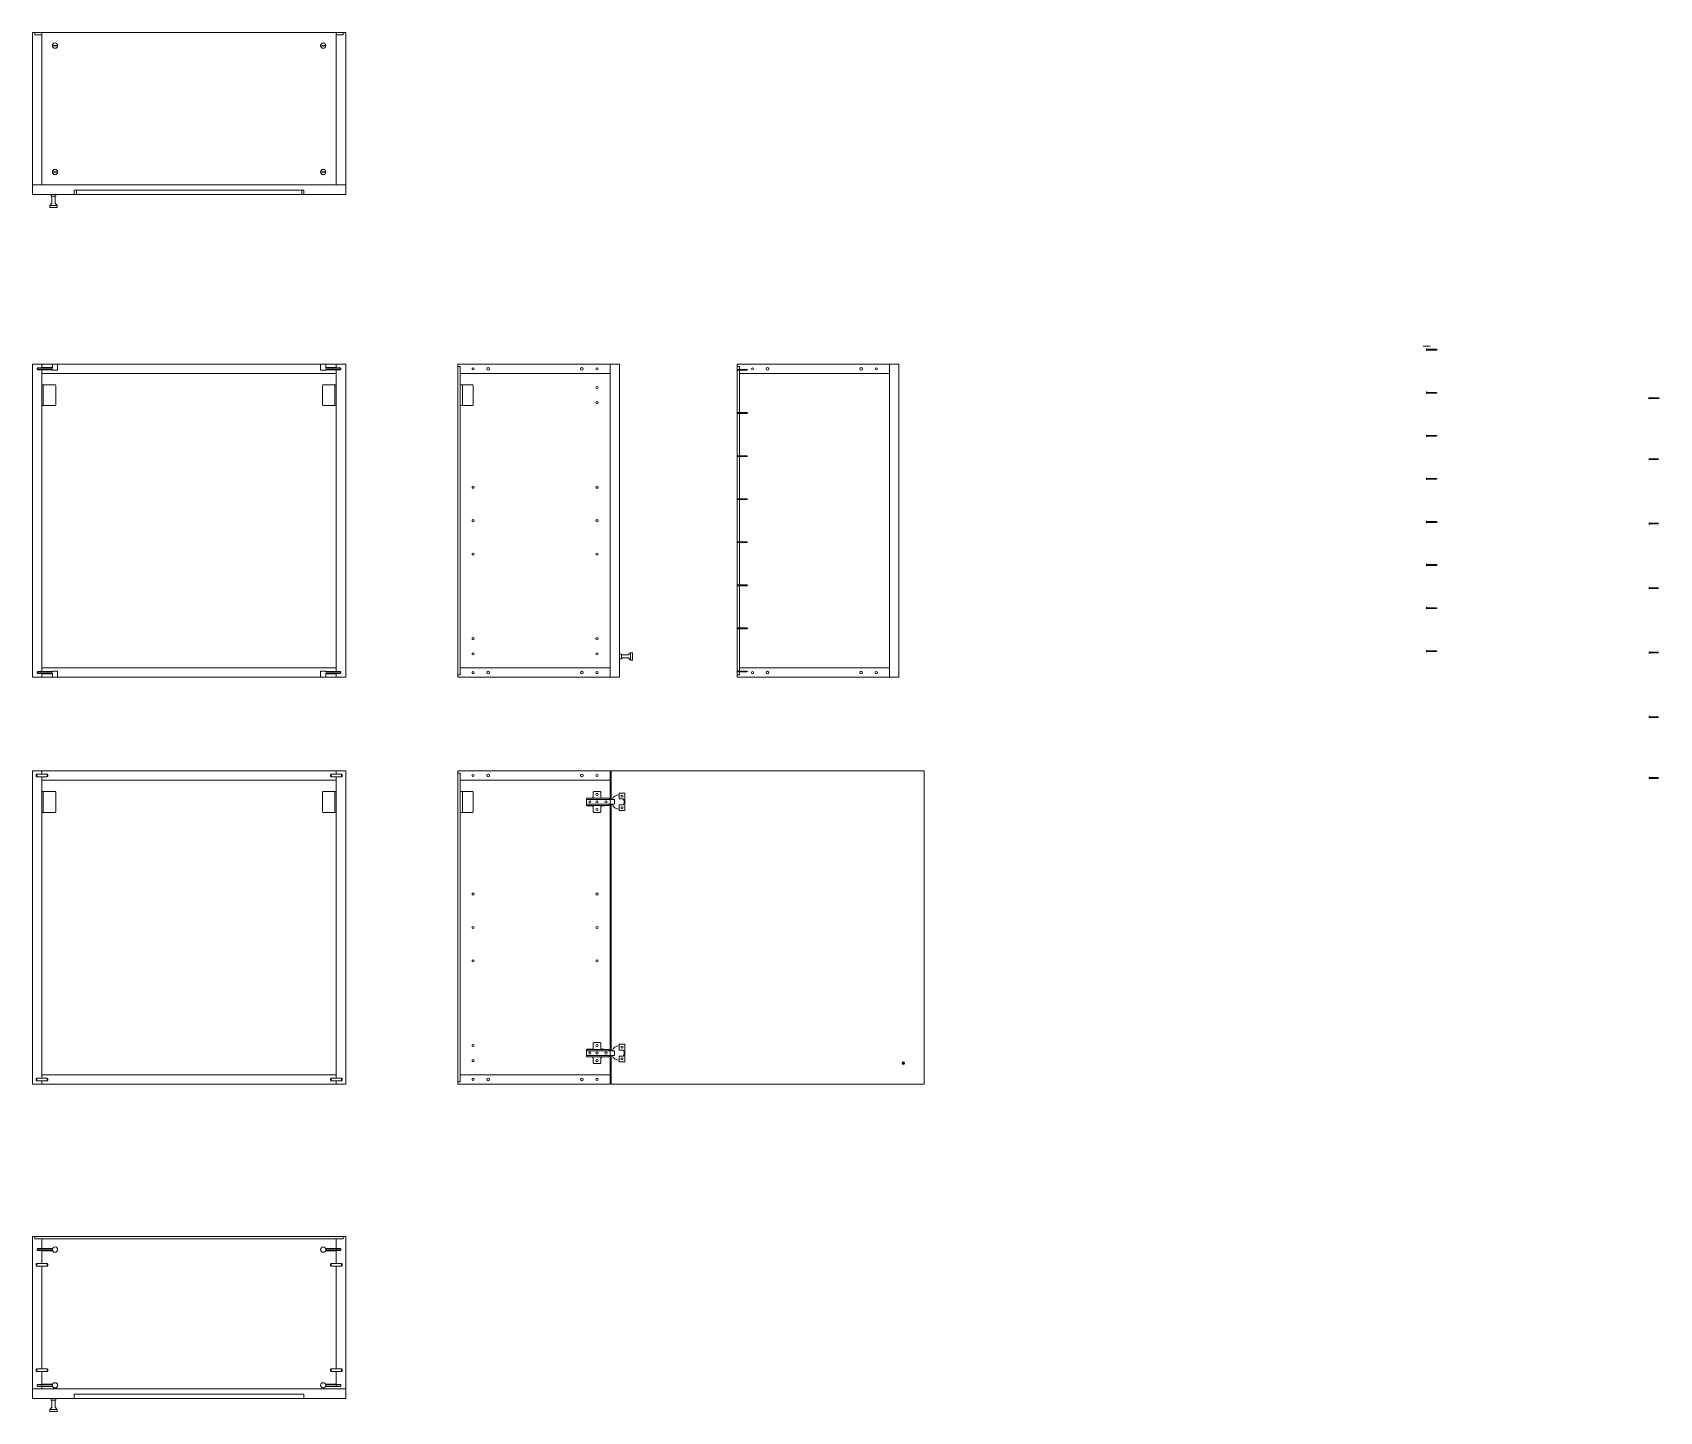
# Model space of a CAD drawing. Header units: centimetres. Extents: x -1165 to 380, y -206 to 683.
# Drawn here: x -2.3 to 309.5, y -206.4 to 57.7 of the extents above; entities that cross this region are included whole.
import ezdxf

# ---------------------------------------------------------------- set-up
doc = ezdxf.new("R2010")
doc.units = ezdxf.units.CM
doc.header["$MEASUREMENT"] = 0
for name, color, linetype, lineweight in [('0_Num_Penna__6', 6, 'Continuous', 18), ('A-FURN_Num_Penna__252_Num_Penna__252_Num_Penna__3_Num_Penna__252_Num_Penna__252_Num_Penna__252_Num_Penna__252_Num_Penna__252_Num_Penna__252_Num_Penna__252_Num_Penna__252_Num_Penna__252_Num_Penna__252_Num_Penna__252_Num_Penna__5', 5, 'Continuous', 18), ('A-FURN_Num_Penna__252_Num_Penna__252_Num_Penna__3_Num_Penna__252_Num_Penna__252_Num_Penna__252_Num_Penna__252_Num_Penna__252_Num_Penna__252_Num_Penna__252_Num_Penna__252_Num_Penna__252_Num_Penna__252_Num_Penna__252_Num_Penna__6', 6, 'Continuous', 18), ('A-SECT-PATT_Num_Penna__6_Num_Penna__6_Num_Penna__6_Num_Penna__6_Num_Penna__6_Num_Penna__6_Num_Penna__6_Num_Penna__6_Num_Penna__6_Num_Penna__6_Num_Penna__6_Num_Penna__6_Num_Penna__6_Num_Penna__2', 2, 'Continuous', 18), ('A-SECT-PATT_Num_Penna__6_Num_Penna__6_Num_Penna__6_Num_Penna__6_Num_Penna__6_Num_Penna__6_Num_Penna__6_Num_Penna__6_Num_Penna__6_Num_Penna__6_Num_Penna__6_Num_Penna__6_Num_Penna__6_Num_Penna__6', 6, 'Continuous', 18), ('INFO_Num_Penna__2_Num_Penna__2_Num_Penna__2_Num_Penna__2_Num_Penna__5', 5, 'Continuous', 18), ('PDF _Geometria_Num_Penna__5', 5, 'Continuous', 18), ('PDF10_Geometry_Num_Penna__7_Num_Penna__7_Num_Penna__7_Num_Penna__7_Num_Penna__7_Num_Penna__7_Num_Penna__7_Num_Penna__6', 6, 'Continuous', 18), ('PDF10_Solid Fills_Num_Penna__5_Num_Penna__5_Num_Penna__5_Num_Penna__5_Num_Penna__5_Num_Penna__5_Num_Penna__5_Num_Penna__5', 5, 'Continuous', 18), ('PDF10_Solid Fills_Num_Penna__82_Num_Penna__82_Num_Penna__82_Num_Penna__82_Num_Penna__82_Num_Penna__82_Num_Penna__82_Num_Penna__82', 82, 'Continuous', 18), ('PDF16_Geometry_Num_Penna__5_Num_Penna__5_Num_Penna__5_Num_Penna__5_Num_Penna__5_Num_Penna__5_Num_Penna__5_Num_Penna__5_Num_Penna__5_Num_Penna__5_Num_Penna__5_Num_Penna__5_Num_Penna__5_Num_Penna__5', 5, 'Continuous', 18), ('PDF16_Geometry_Num_Penna__6_Num_Penna__6_Num_Penna__3_Num_Penna__3_Num_Penna__3_Num_Penna__3_Num_Penna__3_Num_Penna__3_Num_Penna__3_Num_Penna__3_Num_Penna__3_Num_Penna__3_Num_Penna__3_Num_Penna__3', 3, 'Continuous', 18), ('PDF16_Geometry_Num_Penna__6_Num_Penna__6_Num_Penna__6_Num_Penna__6_Num_Penna__6_Num_Penna__6_Num_Penna__6_Num_Penna__6_Num_Penna__6_Num_Penna__6_Num_Penna__6_Num_Penna__6_Num_Penna__6_Num_Penna__2', 2, 'Continuous', 18), ('PDF16_Geometry_Num_Penna__6_Num_Penna__6_Num_Penna__6_Num_Penna__6_Num_Penna__6_Num_Penna__6_Num_Penna__6_Num_Penna__6_Num_Penna__6_Num_Penna__6_Num_Penna__6_Num_Penna__6_Num_Penna__6_Num_Penna__5', 5, 'Continuous', 18), ('PDF16_Geometry_Num_Penna__6_Num_Penna__6_Num_Penna__6_Num_Penna__6_Num_Penna__6_Num_Penna__6_Num_Penna__6_Num_Penna__6_Num_Penna__6_Num_Penna__6_Num_Penna__6_Num_Penna__6_Num_Penna__6_Num_Penna__6', 6, 'Continuous', 18), ('PDF22_Geometry_Num_Penna__1_Num_Penna__255_Num_Penna__255_Num_Penna__255_Num_Penna__255_Num_Penna__5', 5, 'Continuous', 18), ('PDF22_Geometry_Num_Penna__1_Num_Penna__255_Num_Penna__255_Num_Penna__255_Num_Penna__255_Num_Penna__6', 6, 'Continuous', 18), ('PDF22_Geometry_Num_Penna__1_Num_Penna__255_Num_Penna__5_Num_Penna__5_Num_Penna__5', 5, 'Continuous', 18), ('PDF22_Solid Fills_Num_Penna__7_Num_Penna__7_Num_Penna__254_Num_Penna__254_Num_Penna__254_Num_Penna__254', 254, 'Continuous', 18), ('PDF2_Geometry_Num_Penna__7_Num_Penna__7_Num_Penna__7_Num_Penna__7_Num_Penna__7_Num_Penna__7_Num_Penna__7_Num_Penna__5', 5, 'Continuous', 18), ('PDF2_Geometry_Num_Penna__7_Num_Penna__7_Num_Penna__7_Num_Penna__7_Num_Penna__7_Num_Penna__7_Num_Penna__7_Num_Penna__6', 6, 'Continuous', 18), ('VITE_Num_Penna__5', 5, 'Continuous', 18), ('VITE_Num_Penna__6', 6, 'Continuous', 18)]:
    doc.layers.add(name, color=color, linetype=linetype, lineweight=lineweight)

msp = doc.modelspace()

# ---------------------------------------------------------------- linework, layer by layer
at = {"layer": '0_Num_Penna__6', "color": 6, "linetype": 'Continuous', "lineweight": 18}
for p, q in [((1.55, -6.46), (1.55, -5.79)), ((2.55, -6.95), (2.55, -5.79)), ((52.95, -6.95), (52.95, -5.79)), ((53.95, -6.46), (53.95, -5.79)), ((-0.45, -6.46), (1.55, -6.46)), ((1.55, -6.95), (1.55, -6.92)), ((1.55, -6.95), (2.55, -6.95)), ((53.95, -6.95), (52.95, -6.95)), ((55.95, -6.46), (53.95, -6.46)), ((53.95, -6.95), (53.95, -6.92)), ((-0.45, -65.12), (1.55, -65.12)), ((1.55, -64.63), (2.55, -64.63)), ((1.55, -64.63), (1.55, -64.66)), ((1.55, -65.12), (1.55, -65.79)), ((2.55, -64.63), (2.55, -64.66)), ((2.55, -64.66), (2.55, -65.79)), ((53.95, -64.63), (52.95, -64.63)), ((52.95, -64.63), (52.95, -64.66)), ((52.95, -64.66), (52.95, -65.79)), ((53.95, -64.63), (53.95, -64.66)), ((55.95, -65.12), (53.95, -65.12)), ((53.95, -65.12), (53.95, -65.79)), ((-1.45, -84.36), (-1.55, -84.46)), ((-1.55, -84.46), (-1.55, -84.76)), ((-1.45, -84.86), (-1.55, -84.76)), ((0.55, -84.36), (0.65, -84.46)), ((0.55, -84.86), (0.65, -84.76)), ((0.65, -84.46), (0.65, -84.76)), ((54.95, -84.36), (54.85, -84.46)), ((54.85, -84.46), (54.85, -84.76)), ((54.95, -84.86), (54.85, -84.76)), ((56.95, -84.36), (57.05, -84.46)), ((56.95, -84.86), (57.05, -84.76)), ((57.05, -84.46), (57.05, -84.76)), ((-1.45, -142.56), (-1.55, -142.66)), ((-1.55, -142.96), (-1.55, -142.66)), ((-1.45, -143.06), (-1.55, -142.96)), ((0.55, -142.56), (0.65, -142.66)), ((0.55, -143.06), (0.65, -142.96)), ((0.65, -142.96), (0.65, -142.66)), ((54.95, -142.56), (54.85, -142.66)), ((54.85, -142.96), (54.85, -142.66)), ((54.95, -143.06), (54.85, -142.96)), ((56.95, -142.56), (57.05, -142.66)), ((56.95, -143.06), (57.05, -142.96)), ((57.05, -142.96), (57.05, -142.66)), ((-0.45, -175.64), (1.6, -175.64)), ((55.95, -175.64), (53.89, -175.64)), ((-1.45, -178.07), (-1.55, -178.17)), ((-1.55, -178.17), (-1.55, -178.47)), ((-1.45, -178.57), (-1.55, -178.47)), ((0.55, -178.07), (0.65, -178.17)), ((0.55, -178.57), (0.65, -178.47)), ((0.65, -178.17), (0.65, -178.47)), ((54.95, -178.07), (54.85, -178.17)), ((54.85, -178.17), (54.85, -178.47)), ((54.95, -178.57), (54.85, -178.47)), ((56.95, -178.07), (57.05, -178.17)), ((56.95, -178.57), (57.05, -178.47)), ((57.05, -178.17), (57.05, -178.47)), ((-1.45, -198.26), (-1.55, -198.36)), ((-1.55, -198.66), (-1.55, -198.36)), ((-1.45, -198.76), (-1.55, -198.66)), ((0.55, -198.26), (0.65, -198.36)), ((0.55, -198.76), (0.65, -198.66)), ((0.65, -198.66), (0.65, -198.36)), ((54.95, -198.26), (54.85, -198.36)), ((54.85, -198.66), (54.85, -198.36)), ((54.95, -198.76), (54.85, -198.66)), ((56.95, -198.26), (57.05, -198.36)), ((56.95, -198.76), (57.05, -198.66)), ((57.05, -198.66), (57.05, -198.36)), ((-0.45, -201.18), (1.6, -201.18)), ((55.95, -201.18), (53.89, -201.18))]:
    msp.add_line(p, q, dxfattribs=at)
for p in [(1.55, -64.66), (53.95, -64.66)]:
    msp.add_point(p, dxfattribs=at)
at = {"layer": 'A-FURN_Num_Penna__252_Num_Penna__252_Num_Penna__3_Num_Penna__252_Num_Penna__252_Num_Penna__252_Num_Penna__252_Num_Penna__252_Num_Penna__252_Num_Penna__252_Num_Penna__252_Num_Penna__252_Num_Penna__252_Num_Penna__252_Num_Penna__5', "color": 5, "linetype": 'Continuous', "lineweight": 18}
for p, q in [((264.86, -2.88), (264.86, -3.18)), ((264.92, -2.96), (264.92, -3.11)), ((-0.45, -6.49), (-0.45, -6.56)), ((-0.45, -6.82), (-0.45, -6.89)), ((55.95, -6.49), (55.95, -6.56)), ((55.95, -6.82), (55.95, -6.89)), ((132.74, -6.76), (132.74, -7.06)), ((132.8, -6.84), (132.8, -6.99)), ((264.86, -11.13), (264.86, -11.43)), ((264.92, -11.21), (264.92, -11.36)), ((307.44, -12.18), (307.44, -12.48)), ((307.5, -12.25), (307.5, -12.4)), ((132.74, -15.01), (132.74, -15.31)), ((132.8, -15.09), (132.8, -15.24)), ((264.86, -19.38), (264.86, -19.68)), ((264.92, -19.46), (264.92, -19.61)), ((132.8, -23.34), (132.8, -23.49)), ((264.86, -27.63), (264.86, -27.93)), ((264.92, -27.71), (264.92, -27.86)), ((132.74, -31.51), (132.74, -31.81)), ((132.8, -31.59), (132.8, -31.74)), ((264.86, -35.88), (264.86, -36.18)), ((264.92, -35.96), (264.92, -36.11)), ((132.74, -39.76), (132.74, -40.06)), ((132.8, -39.84), (132.8, -39.99)), ((264.86, -44.13), (264.86, -44.43)), ((264.92, -44.21), (264.92, -44.36)), ((132.74, -48.01), (132.74, -48.31)), ((132.8, -48.09), (132.8, -48.24)), ((264.86, -52.38), (264.86, -52.68)), ((264.92, -52.46), (264.92, -52.61)), ((132.74, -56.26), (132.74, -56.56)), ((132.8, -56.34), (132.8, -56.49)), ((264.86, -60.63), (264.86, -60.93)), ((264.92, -60.71), (264.92, -60.86)), ((-0.45, -64.76), (-0.45, -64.69)), ((-0.45, -65.09), (-0.45, -65.02)), ((55.95, -64.76), (55.95, -64.69)), ((55.95, -65.09), (55.95, -65.02)), ((132.74, -64.51), (132.74, -64.81)), ((132.8, -64.59), (132.8, -64.74)), ((108.41, -89.21), (108.41, -90.11)), ((108.41, -138.21), (108.41, -137.31)), ((-0.45, -175.22), (-0.45, -175.61)), ((55.95, -175.22), (55.95, -175.61)), ((-0.45, -201.61), (-0.45, -201.22)), ((55.95, -201.61), (55.95, -201.22))]:
    msp.add_line(p, q, dxfattribs=at)
for centre in [(85.06, -6.69), (103.01, -6.69), (138.59, -6.69), (156.54, -6.69), (85.06, -64.89), (103.01, -64.89), (138.59, -64.89), (156.54, -64.89), (85.06, -84.61), (103.01, -84.61), (85.06, -142.81), (103.01, -142.81)]:
    msp.add_circle(centre, 0.25, dxfattribs=at)
at = {"layer": 'A-FURN_Num_Penna__252_Num_Penna__252_Num_Penna__3_Num_Penna__252_Num_Penna__252_Num_Penna__252_Num_Penna__252_Num_Penna__252_Num_Penna__252_Num_Penna__252_Num_Penna__252_Num_Penna__252_Num_Penna__252_Num_Penna__252_Num_Penna__6', "color": 6, "linetype": 'Continuous', "lineweight": 18}
for p, q in [((264.86, -2.88), (264.92, -2.88)), ((264.92, -2.88), (264.92, -2.96)), ((264.92, -2.96), (266.76, -2.96)), ((264.92, -3.11), (266.76, -3.11)), ((264.92, -3.11), (264.92, -3.18)), ((264.86, -3.18), (264.92, -3.18)), ((-0.45, -6.49), (-1.28, -6.49)), ((-1.28, -6.49), (-1.28, -6.56)), ((-1.28, -6.89), (-1.28, -6.82)), ((-0.45, -6.89), (-1.28, -6.89)), ((55.95, -6.49), (56.78, -6.49)), ((55.95, -6.89), (56.78, -6.89)), ((56.78, -6.49), (56.78, -6.56)), ((56.78, -6.89), (56.78, -6.82)), ((132.74, -6.76), (132.8, -6.76)), ((132.74, -7.06), (132.8, -7.06)), ((132.8, -6.76), (132.8, -6.84)), ((132.8, -6.84), (134.63, -6.84)), ((132.8, -6.99), (134.63, -6.99)), ((132.8, -6.99), (132.8, -7.06)), ((264.86, -11.13), (264.92, -11.13)), ((264.86, -11.43), (264.92, -11.43)), ((264.92, -11.13), (264.92, -11.21)), ((264.92, -11.21), (266.76, -11.21)), ((264.92, -11.36), (266.76, -11.36)), ((264.92, -11.36), (264.92, -11.43)), ((307.44, -12.18), (307.5, -12.18)), ((307.5, -12.18), (307.5, -12.25)), ((307.5, -12.25), (309.33, -12.25)), ((307.5, -12.4), (309.33, -12.4)), ((307.5, -12.4), (307.5, -12.48)), ((132.74, -15.01), (132.8, -15.01)), ((132.74, -15.31), (132.8, -15.31)), ((132.8, -15.01), (132.8, -15.09)), ((132.8, -15.09), (134.63, -15.09)), ((132.8, -15.24), (134.63, -15.24)), ((132.8, -15.24), (132.8, -15.31)), ((307.44, -12.48), (307.5, -12.48)), ((264.86, -19.38), (264.92, -19.38)), ((264.86, -19.68), (264.92, -19.68)), ((264.92, -19.38), (264.92, -19.46)), ((264.92, -19.46), (266.76, -19.46)), ((264.92, -19.61), (266.76, -19.61)), ((264.92, -19.61), (264.92, -19.68)), ((132.74, -23.26), (132.8, -23.26)), ((132.74, -23.56), (132.8, -23.56)), ((132.8, -23.26), (132.8, -23.34)), ((132.8, -23.34), (134.63, -23.34)), ((132.8, -23.49), (134.63, -23.49)), ((132.8, -23.49), (132.8, -23.56)), ((307.44, -23.85), (307.5, -23.85)), ((307.44, -24.15), (307.5, -24.15)), ((307.5, -23.85), (307.5, -23.93)), ((307.5, -23.93), (309.33, -23.93)), ((307.5, -24.07), (309.33, -24.07)), ((307.5, -24.07), (307.5, -24.15)), ((264.86, -27.63), (264.92, -27.63)), ((264.86, -27.93), (264.92, -27.93)), ((264.92, -27.63), (264.92, -27.71)), ((264.92, -27.71), (266.76, -27.71)), ((264.92, -27.86), (266.76, -27.86)), ((264.92, -27.86), (264.92, -27.93)), ((132.74, -31.51), (132.8, -31.51)), ((132.74, -31.81), (132.8, -31.81)), ((132.8, -31.51), (132.8, -31.59)), ((132.8, -31.59), (134.63, -31.59)), ((132.8, -31.74), (134.63, -31.74)), ((132.8, -31.74), (132.8, -31.81)), ((264.86, -35.88), (264.92, -35.88)), ((264.86, -36.18), (264.92, -36.18)), ((264.92, -35.88), (264.92, -35.96)), ((264.92, -35.96), (266.76, -35.96)), ((264.92, -36.11), (266.76, -36.11)), ((264.92, -36.11), (264.92, -36.18)), ((307.44, -36.2), (307.5, -36.2)), ((307.44, -36.5), (307.5, -36.5)), ((307.5, -36.2), (307.5, -36.28)), ((307.5, -36.28), (309.33, -36.28)), ((307.5, -36.42), (309.33, -36.42)), ((307.5, -36.42), (307.5, -36.5)), ((132.74, -39.76), (132.8, -39.76)), ((132.74, -40.06), (132.8, -40.06)), ((132.8, -39.76), (132.8, -39.84)), ((132.8, -39.84), (134.63, -39.84)), ((132.8, -39.99), (134.63, -39.99)), ((132.8, -39.99), (132.8, -40.06)), ((264.86, -44.13), (264.92, -44.13)), ((264.86, -44.43), (264.92, -44.43)), ((264.92, -44.13), (264.92, -44.21)), ((264.92, -44.21), (266.76, -44.21)), ((264.92, -44.36), (266.76, -44.36)), ((264.92, -44.36), (264.92, -44.43)), ((132.74, -48.01), (132.8, -48.01)), ((132.74, -48.31), (132.8, -48.31)), ((132.8, -48.01), (132.8, -48.09)), ((132.8, -48.09), (134.63, -48.09)), ((132.8, -48.24), (134.63, -48.24)), ((132.8, -48.24), (132.8, -48.31)), ((307.44, -48.55), (307.5, -48.55)), ((307.44, -48.85), (307.5, -48.85)), ((307.5, -48.55), (307.5, -48.63)), ((307.5, -48.63), (309.33, -48.63)), ((307.5, -48.77), (309.33, -48.77)), ((307.5, -48.77), (307.5, -48.85)), ((264.86, -52.38), (264.92, -52.38)), ((264.86, -52.68), (264.92, -52.68)), ((264.92, -52.38), (264.92, -52.46)), ((264.92, -52.46), (266.76, -52.46)), ((264.92, -52.61), (266.76, -52.61)), ((264.92, -52.61), (264.92, -52.68)), ((132.74, -56.26), (132.8, -56.26)), ((132.74, -56.56), (132.8, -56.56)), ((132.8, -56.26), (132.8, -56.34)), ((132.8, -56.34), (134.63, -56.34)), ((132.8, -56.49), (134.63, -56.49)), ((132.8, -56.49), (132.8, -56.56)), ((264.86, -60.63), (264.92, -60.63)), ((264.86, -60.93), (264.92, -60.93)), ((264.92, -60.63), (264.92, -60.71)), ((264.92, -60.71), (266.76, -60.71)), ((264.92, -60.86), (266.76, -60.86)), ((264.92, -60.86), (264.92, -60.93)), ((307.44, -60.9), (307.5, -60.9)), ((307.44, -61.2), (307.5, -61.2)), ((307.5, -60.9), (307.5, -60.98)), ((307.5, -60.98), (309.33, -60.98)), ((307.5, -61.12), (309.33, -61.12)), ((307.5, -61.12), (307.5, -61.2)), ((-0.45, -64.69), (-1.28, -64.69)), ((-1.28, -64.69), (-1.28, -64.76)), ((-1.28, -65.09), (-1.28, -65.02)), ((-0.45, -65.09), (-1.28, -65.09)), ((55.95, -64.69), (56.78, -64.69)), ((55.95, -65.09), (56.78, -65.09)), ((56.78, -64.69), (56.78, -64.76)), ((56.78, -65.09), (56.78, -65.02)), ((132.74, -64.51), (132.8, -64.51)), ((132.74, -64.81), (132.8, -64.81)), ((132.8, -64.51), (132.8, -64.59)), ((132.8, -64.59), (134.63, -64.59)), ((132.8, -64.74), (134.63, -64.74)), ((132.8, -64.74), (132.8, -64.81)), ((307.44, -73.25), (307.5, -73.25)), ((307.44, -73.55), (307.5, -73.55)), ((307.5, -73.25), (307.5, -73.33)), ((307.5, -73.33), (309.33, -73.33)), ((307.5, -73.47), (309.33, -73.47)), ((307.5, -73.47), (307.5, -73.55)), ((307.44, -84.93), (307.5, -84.93)), ((307.44, -85.23), (307.5, -85.23)), ((307.5, -84.93), (307.5, -85)), ((307.5, -85), (309.33, -85)), ((307.5, -85.15), (309.33, -85.15)), ((307.5, -85.15), (307.5, -85.23)), ((-0.45, -175.22), (-1.28, -175.22)), ((-1.28, -175.22), (-1.28, -175.28)), ((-1.28, -175.61), (-1.28, -175.54)), ((-0.45, -175.61), (-1.28, -175.61)), ((55.95, -175.22), (56.78, -175.22)), ((55.95, -175.61), (56.78, -175.61)), ((56.78, -175.22), (56.78, -175.28)), ((56.78, -175.61), (56.78, -175.54)), ((-0.45, -201.22), (-1.28, -201.22)), ((-1.28, -201.22), (-1.28, -201.28)), ((-1.28, -201.61), (-1.28, -201.54)), ((-0.45, -201.61), (-1.28, -201.61)), ((55.95, -201.22), (56.78, -201.22)), ((55.95, -201.61), (56.78, -201.61)), ((56.78, -201.22), (56.78, -201.28)), ((56.78, -201.61), (56.78, -201.54))]:
    msp.add_line(p, q, dxfattribs=at)
at = {"layer": 'A-SECT-PATT_Num_Penna__6_Num_Penna__6_Num_Penna__6_Num_Penna__6_Num_Penna__6_Num_Penna__6_Num_Penna__6_Num_Penna__6_Num_Penna__6_Num_Penna__6_Num_Penna__6_Num_Penna__6_Num_Penna__6_Num_Penna__2', "color": 2, "linetype": 'Continuous', "lineweight": 18}
for p, q in [((108.61, -83.71), (168.61, -83.71)), ((108.61, -143.71), (168.61, -143.71))]:
    msp.add_line(p, q, dxfattribs=at)
at = {"layer": 'A-SECT-PATT_Num_Penna__6_Num_Penna__6_Num_Penna__6_Num_Penna__6_Num_Penna__6_Num_Penna__6_Num_Penna__6_Num_Penna__6_Num_Penna__6_Num_Penna__6_Num_Penna__6_Num_Penna__6_Num_Penna__6_Num_Penna__6', "color": 6, "linetype": 'Continuous', "lineweight": 18}
for p, q in [((5.75, 27.51), (5.75, 26.71)), ((6.15, 27.51), (6.15, 26.71)), ((49.35, 27.51), (49.35, 26.71)), ((49.75, 27.51), (49.75, 26.71)), ((264.19, -2.36), (265.54, -2.36)), ((-2.25, -5.79), (-0.45, -5.79)), ((-2.25, -5.79), (-2.25, -65.79)), ((-0.45, -5.79), (-0.45, -6.49)), ((-0.45, -5.79), (1.55, -5.79)), ((2.55, -5.79), (52.95, -5.79)), ((53.95, -5.79), (55.95, -5.79)), ((55.95, -5.79), (55.95, -6.49)), ((55.95, -5.79), (57.75, -5.79)), ((57.75, -5.79), (57.75, -65.79)), ((-0.45, -6.92), (-0.45, -64.69)), ((55.95, -6.89), (55.95, -64.66)), ((79.66, -6.24), (79.66, -63.99)), ((133.19, -6.24), (133.19, -6.84)), ((133.19, -6.99), (133.19, -15.09)), ((133.19, -15.24), (133.19, -23.34)), ((133.19, -23.49), (133.19, -31.59)), ((133.19, -31.74), (133.19, -39.84)), ((133.19, -39.99), (133.19, -48.09)), ((133.19, -48.24), (133.19, -56.34)), ((133.19, -56.49), (133.19, -63.99)), ((-0.45, -63.99), (55.95, -63.99)), ((-0.45, -64.66), (-0.45, -64.69)), ((-0.45, -65.12), (-0.45, -65.79)), ((55.95, -64.66), (55.95, -64.69)), ((55.95, -65.09), (55.95, -65.79)), ((79.66, -63.99), (79.66, -65.34)), ((133.19, -63.99), (133.19, -64.59)), ((133.19, -64.74), (133.19, -65.34)), ((-2.25, -65.79), (52.95, -65.79)), ((53.95, -65.79), (57.75, -65.79)), ((-2.25, -83.71), (-0.45, -83.71)), ((-2.25, -83.71), (-2.25, -143.71)), ((-0.45, -83.71), (-0.45, -84.36)), ((-0.45, -83.71), (55.95, -83.71)), ((55.95, -83.71), (55.95, -84.36)), ((55.95, -83.71), (57.75, -83.71)), ((57.75, -83.71), (57.75, -143.71)), ((79.66, -84.16), (79.66, -141.91)), ((-0.45, -84.86), (-0.45, -142.56)), ((55.95, -84.86), (55.95, -142.56)), ((-0.45, -141.91), (55.95, -141.91)), ((-0.45, -143.06), (-0.45, -143.71)), ((55.95, -143.06), (55.95, -143.71)), ((79.66, -141.91), (79.66, -143.26)), ((-2.25, -143.71), (57.75, -143.71)), ((5.75, -203.11), (5.75, -203.91)), ((49.75, -203.11), (49.75, -203.91))]:
    msp.add_line(p, q, dxfattribs=at)
at = {"layer": 'INFO_Num_Penna__2_Num_Penna__2_Num_Penna__2_Num_Penna__2_Num_Penna__5', "color": 5, "linetype": 'Continuous', "lineweight": 18}
for p, q in [((-0.19, -9.74), (-0.45, -9.74)), ((-0.2, -9.88), (-0.2, -13.6)), ((-0.19, -9.74), (2.06, -9.74)), ((2.19, -13.6), (2.19, -9.88)), ((53.3, -13.6), (53.3, -9.88)), ((55.68, -9.74), (53.43, -9.74)), ((55.68, -9.74), (55.95, -9.74)), ((55.7, -9.88), (55.7, -13.6)), ((79.66, -9.74), (82.05, -9.74)), ((80.14, -9.88), (80.14, -13.6)), ((82.18, -13.6), (82.18, -9.88)), ((-0.45, -13.74), (-0.19, -13.74)), ((-0.19, -13.74), (2.06, -13.74)), ((55.68, -13.74), (53.43, -13.74)), ((55.95, -13.74), (55.68, -13.74)), ((79.66, -13.74), (82.05, -13.74)), ((-0.19, -87.66), (-0.45, -87.66)), ((-0.2, -87.8), (-0.2, -91.52)), ((-0.19, -87.66), (2.06, -87.66)), ((2.19, -91.52), (2.19, -87.8)), ((53.3, -91.52), (53.3, -87.8)), ((55.68, -87.66), (53.43, -87.66)), ((55.68, -87.66), (55.95, -87.66)), ((55.7, -87.8), (55.7, -91.52)), ((79.66, -87.66), (82.05, -87.66)), ((80.14, -87.8), (80.14, -91.52)), ((82.18, -91.52), (82.18, -87.8)), ((-0.45, -91.66), (-0.19, -91.66)), ((-0.19, -91.66), (2.06, -91.66)), ((55.68, -91.66), (53.43, -91.66)), ((55.95, -91.66), (55.68, -91.66)), ((79.66, -91.66), (82.05, -91.66))]:
    msp.add_line(p, q, dxfattribs=at)
for centre, start, end in [((-0.35, -9.88), 0.4383, 85.0259), ((2.05, -9.88), 0.4383, 85.0259), ((53.45, -9.88), 94.9741, 179.5617), ((55.84, -9.88), 94.9741, 179.5617), ((80, -9.88), 0.4383, 85.0259), ((82.04, -9.88), 0.4383, 85.0259), ((-0.35, -13.6), 274.9741, 359.5617), ((2.05, -13.6), 274.9741, 359.5617), ((53.45, -13.6), 180.4383, 265.0259), ((55.84, -13.6), 180.4383, 265.0259), ((80, -13.6), 274.9741, 359.5617), ((82.04, -13.6), 274.9741, 359.5617), ((-0.35, -87.8), 0.4383, 85.0259), ((2.05, -87.8), 0.4383, 85.0259), ((53.45, -87.8), 94.9741, 179.5617), ((55.84, -87.8), 94.9741, 179.5617), ((80, -87.8), 0.4383, 85.0259), ((82.04, -87.8), 0.4383, 85.0259), ((-0.35, -91.52), 274.9741, 359.5617), ((2.05, -91.52), 274.9741, 359.5617), ((53.45, -91.52), 180.4383, 265.0259), ((55.84, -91.52), 180.4383, 265.0259), ((80, -91.52), 274.9741, 359.5617), ((82.04, -91.52), 274.9741, 359.5617)]:
    msp.add_arc(centre, 0.142, start, end, dxfattribs=at)
at = {"layer": 'PDF _Geometria_Num_Penna__5', "color": 5, "linetype": 'Continuous', "lineweight": 18, "flags": 128}
for points in [[(107.26, -88.96), (107.26, -88.91), (106.86, -88.91, -0.414214), (106.66, -88.71), (106.66, -87.86, 0.414214), (106.46, -87.66), (105.36, -87.66, 0.414214), (105.16, -87.86), (105.16, -88.71, -0.414214), (104.96, -88.91), (104.11, -88.91, 0.414214), (103.91, -89.11), (103.91, -90.21, 0.414214), (104.11, -90.41), (104.96, -90.41, -0.414214), (105.16, -90.61), (105.16, -91.46, 0.414214), (105.36, -91.66), (106.46, -91.66, 0.414214), (106.66, -91.46), (106.66, -90.61, -0.414214), (106.86, -90.41), (107.26, -90.41), (107.26, -90.36)], [(107.26, -138.46), (107.26, -138.51), (106.86, -138.51, 0.414214), (106.66, -138.71), (106.66, -139.56, -0.414214), (106.46, -139.76), (105.36, -139.76, -0.414214), (105.16, -139.56), (105.16, -138.71, 0.414214), (104.96, -138.51), (104.11, -138.51, -0.414214), (103.91, -138.31), (103.91, -137.21, -0.414214), (104.11, -137.01), (104.96, -137.01, 0.414214), (105.16, -136.81), (105.16, -135.96, -0.414214), (105.36, -135.76), (106.46, -135.76, -0.414214), (106.66, -135.96), (106.66, -136.81, 0.414214), (106.86, -137.01), (107.26, -137.01), (107.26, -137.06)]]:
    msp.add_lwpolyline(points, format="xyb", dxfattribs=at)
for points in [[(103.91, -90.11), (108.26, -90.11), (109.26, -90.11), (109.26, -89.21), (108.26, -89.21), (103.91, -89.21)], [(108.26, -88.96), (103.98, -88.96)], [(103.98, -90.36), (108.26, -90.36), (108.26, -90.11)], [(108.26, -89.21), (108.26, -88.96)], [(111.27, -87.99), (111.27, -91.33), (110.16, -91.33), (110.16, -90.24), (110.9, -90.24), (111.09, -89.96), (111.09, -89.66), (111.09, -89.37)], [(111.09, -89.37), (110.9, -89.09), (110.16, -89.09), (110.16, -87.99), (111.27, -87.99)], [(103.98, -137.06), (108.26, -137.06), (108.26, -137.31)], [(111.27, -139.43), (111.27, -136.09), (110.16, -136.09), (110.16, -137.19), (110.9, -137.19), (111.09, -137.47), (111.09, -137.76), (111.09, -138.06)], [(103.91, -137.31), (108.26, -137.31), (109.26, -137.31), (109.26, -138.21), (108.26, -138.21), (103.91, -138.21)], [(108.26, -138.46), (103.98, -138.46)], [(108.26, -138.21), (108.26, -138.46)], [(111.09, -138.06), (110.9, -138.34), (110.16, -138.34), (110.16, -139.43), (111.27, -139.43)]]:
    msp.add_lwpolyline(points, dxfattribs=at)
at = {"layer": 'PDF _Geometria_Num_Penna__5', "color": 5, "linetype": 'Continuous', "lineweight": 18}
for centre, start, end in [((110.15, -89.66), 90.0013, 161.1595), ((110.15, -89.66), 198.8356, 270.0036), ((110.15, -137.76), 89.9964, 161.1644), ((110.15, -137.76), 198.8405, 269.9987)]:
    msp.add_arc(centre, 1.39, start, end, dxfattribs=at)
at = {"layer": 'PDF10_Geometry_Num_Penna__7_Num_Penna__7_Num_Penna__7_Num_Penna__7_Num_Penna__7_Num_Penna__7_Num_Penna__7_Num_Penna__6', "color": 6, "linetype": 'Continuous', "lineweight": 18, "flags": 128}
for points in [[(266.76, -2.96), (266.92, -3.03)], [(266.92, -3.03), (266.76, -3.11)], [(134.63, -6.84), (134.8, -6.91)], [(134.8, -6.91), (134.63, -6.99)], [(266.76, -11.21), (266.92, -11.28)], [(266.92, -11.28), (266.76, -11.36)], [(309.33, -12.25), (309.5, -12.33)], [(309.5, -12.33), (309.33, -12.4)], [(134.63, -15.09), (134.8, -15.16)], [(134.8, -15.16), (134.63, -15.24)], [(266.76, -19.46), (266.92, -19.53)], [(266.92, -19.53), (266.76, -19.61)], [(134.63, -23.34), (134.8, -23.41)], [(134.8, -23.41), (134.63, -23.49)], [(266.76, -27.71), (266.92, -27.78)], [(266.92, -27.78), (266.76, -27.86)], [(134.63, -31.59), (134.8, -31.66)], [(134.8, -31.66), (134.63, -31.74)], [(266.76, -35.96), (266.92, -36.03)], [(266.92, -36.03), (266.76, -36.11)], [(134.63, -39.84), (134.8, -39.91)], [(134.8, -39.91), (134.63, -39.99)], [(266.76, -44.21), (266.92, -44.28)], [(266.92, -44.28), (266.76, -44.36)], [(134.63, -48.09), (134.8, -48.16)], [(134.8, -48.16), (134.63, -48.24)], [(266.76, -52.46), (266.92, -52.53)], [(266.92, -52.53), (266.76, -52.61)], [(134.63, -56.34), (134.8, -56.41)], [(134.8, -56.41), (134.63, -56.49)], [(266.76, -60.71), (266.92, -60.78)], [(266.92, -60.78), (266.76, -60.86)], [(134.63, -64.59), (134.8, -64.66)], [(134.8, -64.66), (134.63, -64.74)]]:
    msp.add_lwpolyline(points, dxfattribs=at)
at = {"layer": 'PDF10_Solid Fills_Num_Penna__5_Num_Penna__5_Num_Penna__5_Num_Penna__5_Num_Penna__5_Num_Penna__5_Num_Penna__5_Num_Penna__5', "color": 5, "linetype": 'Continuous', "lineweight": 18}
for p, q in [((2.3, 55.26), (1.79, 55.26)), ((2.3, 55.16), (1.79, 55.16)), ((53.19, 55.26), (53.7, 55.26)), ((53.19, 55.16), (53.7, 55.16)), ((2.3, 31.06), (1.79, 31.06)), ((2.3, 30.96), (1.79, 30.96)), ((53.19, 31.06), (53.7, 31.06)), ((53.19, 30.96), (53.7, 30.96))]:
    msp.add_line(p, q, dxfattribs=at)
for centre in [(2.05, 55.21), (53.45, 55.21), (2.05, 31.01), (53.45, 31.01), (2.05, -175.41), (53.45, -175.41), (2.05, -201.41), (53.45, -201.41)]:
    msp.add_circle(centre, 0.5, dxfattribs=at)
for centre, start, end in [((1.79, 55.21), 90, 270), ((2.3, 55.21), 270, 90), ((53.19, 55.21), 90, 270), ((53.7, 55.21), 270, 90), ((1.79, 31.01), 90, 270), ((2.3, 31.01), 270, 90), ((53.19, 31.01), 90, 270), ((53.7, 31.01), 270, 90)]:
    msp.add_arc(centre, 0.05, start, end, dxfattribs=at)
at = {"layer": 'PDF10_Solid Fills_Num_Penna__82_Num_Penna__82_Num_Penna__82_Num_Penna__82_Num_Penna__82_Num_Penna__82_Num_Penna__82_Num_Penna__82', "color": 82, "linetype": 'Continuous', "lineweight": 18}
for p, q in [((1.55, 55.26), (1.55, 55.26)), ((1.55, 55.16), (1.55, 55.16)), ((2.55, 55.26), (2.54, 55.26)), ((2.55, 55.16), (2.54, 55.16)), ((52.95, 55.26), (52.95, 55.26)), ((52.95, 55.16), (52.95, 55.16)), ((53.94, 55.26), (53.95, 55.26)), ((53.94, 55.16), (53.95, 55.16))]:
    msp.add_line(p, q, dxfattribs=at)
at = {"layer": 'PDF16_Geometry_Num_Penna__5_Num_Penna__5_Num_Penna__5_Num_Penna__5_Num_Penna__5_Num_Penna__5_Num_Penna__5_Num_Penna__5_Num_Penna__5_Num_Penna__5_Num_Penna__5_Num_Penna__5_Num_Penna__5_Num_Penna__5', "color": 5, "linetype": 'Continuous', "lineweight": 18}
for p, q in [((1.05, 24.6), (1.45, 25.04)), ((2.19, 26.71), (1.3, 26.71)), ((1.3, 26.35), (1.3, 26.71)), ((2.19, 26.35), (1.3, 26.35)), ((1.45, 25.04), (1.45, 26.2)), ((2.05, 25.04), (2.05, 26.2)), ((2.45, 24.6), (2.05, 25.04)), ((2.19, 26.35), (2.19, 26.71)), ((2.45, 24.6), (1.05, 24.6)), ((1.05, 24.21), (1.05, 24.6)), ((2.45, 24.21), (1.05, 24.21)), ((2.45, 24.21), (2.45, 24.6)), ((110.58, -61.34), (110.21, -61.34)), ((110.21, -61.34), (110.21, -62.24)), ((110.58, -62.24), (110.21, -62.24)), ((110.58, -61.34), (110.58, -62.24)), ((111.88, -61.49), (110.73, -61.49)), ((111.88, -62.09), (110.73, -62.09)), ((112.32, -61.09), (111.88, -61.49)), ((112.32, -62.49), (111.88, -62.09)), ((112.71, -61.09), (112.32, -61.09)), ((112.32, -61.09), (112.32, -62.49)), ((112.71, -61.09), (112.71, -62.49)), ((112.71, -62.49), (112.32, -62.49)), ((1.05, -206.02), (1.45, -205.59)), ((2.19, -203.91), (1.3, -203.91)), ((1.3, -204.28), (1.3, -203.91)), ((2.19, -204.28), (1.3, -204.28)), ((1.45, -205.59), (1.45, -204.43)), ((2.05, -205.59), (2.05, -204.43)), ((2.45, -206.02), (2.05, -205.59)), ((2.19, -204.28), (2.19, -203.91)), ((2.45, -206.02), (1.05, -206.02)), ((1.05, -206.41), (1.05, -206.02)), ((2.45, -206.41), (1.05, -206.41)), ((2.45, -206.41), (2.45, -206.02))]:
    msp.add_line(p, q, dxfattribs=at)
for centre, start, end in [((1.3, 26.2), 0, 90), ((2.19, 26.2), 90, 180), ((110.73, -61.34), 180, 270), ((110.73, -62.24), 90, 180), ((1.3, -204.43), 0, 90), ((2.19, -204.43), 90, 180)]:
    msp.add_arc(centre, 0.148, start, end, dxfattribs=at)
at = {"layer": 'PDF16_Geometry_Num_Penna__6_Num_Penna__6_Num_Penna__3_Num_Penna__3_Num_Penna__3_Num_Penna__3_Num_Penna__3_Num_Penna__3_Num_Penna__3_Num_Penna__3_Num_Penna__3_Num_Penna__3_Num_Penna__3_Num_Penna__3', "color": 3, "linetype": 'Continuous', "lineweight": 18}
for p, q in [((-1.8, 57.71), (-0.45, 57.71)), ((55.95, 57.71), (57.3, 57.71))]:
    msp.add_line(p, q, dxfattribs=at)
at = {"layer": 'PDF16_Geometry_Num_Penna__6_Num_Penna__6_Num_Penna__6_Num_Penna__6_Num_Penna__6_Num_Penna__6_Num_Penna__6_Num_Penna__6_Num_Penna__6_Num_Penna__6_Num_Penna__6_Num_Penna__6_Num_Penna__6_Num_Penna__2', "color": 2, "linetype": 'Continuous', "lineweight": 18}
for p, q in [((108.61, -83.71), (108.61, -89.21)), ((168.61, -83.71), (168.61, -143.71)), ((108.61, -90.11), (108.61, -137.31)), ((108.61, -138.21), (108.61, -143.71))]:
    msp.add_line(p, q, dxfattribs=at)
at = {"layer": 'PDF16_Geometry_Num_Penna__6_Num_Penna__6_Num_Penna__6_Num_Penna__6_Num_Penna__6_Num_Penna__6_Num_Penna__6_Num_Penna__6_Num_Penna__6_Num_Penna__6_Num_Penna__6_Num_Penna__6_Num_Penna__6_Num_Penna__5', "color": 5, "linetype": 'Continuous', "lineweight": 18}
msp.add_line((5.75, -203.91), (49.75, -203.91), dxfattribs=at)
at = {"layer": 'PDF16_Geometry_Num_Penna__6_Num_Penna__6_Num_Penna__6_Num_Penna__6_Num_Penna__6_Num_Penna__6_Num_Penna__6_Num_Penna__6_Num_Penna__6_Num_Penna__6_Num_Penna__6_Num_Penna__6_Num_Penna__6_Num_Penna__6', "color": 6, "linetype": 'Continuous', "lineweight": 18}
for p, q in [((-2.25, 57.71), (-1.8, 57.71)), ((-2.25, 57.71), (-2.25, 26.71)), ((-1.8, 57.71), (-1.8, 57.26)), ((-1.8, 57.26), (-0.45, 57.26)), ((-0.45, 57.71), (-0.45, 28.51)), ((-0.45, 57.71), (55.95, 57.71)), ((55.95, 57.71), (55.95, 28.51)), ((57.3, 57.26), (55.95, 57.26)), ((57.3, 57.71), (57.3, 57.26)), ((57.3, 57.71), (57.75, 57.71)), ((57.75, 57.71), (57.75, 26.71)), ((-2.25, 28.51), (57.75, 28.51)), ((-2.25, 26.71), (5.75, 26.71)), ((5.75, 27.51), (49.75, 27.51)), ((6.15, 26.71), (49.35, 26.71)), ((49.75, 26.71), (57.75, 26.71)), ((79.21, -65.79), (79.21, -5.79)), ((79.21, -5.79), (110.21, -5.79)), ((108.41, -5.79), (108.41, -65.79)), ((110.21, -5.79), (110.21, -65.79)), ((132.74, -5.79), (163.74, -5.79)), ((132.74, -6.76), (132.74, -5.79)), ((161.94, -5.79), (161.94, -65.79)), ((163.74, -5.79), (163.74, -65.79)), ((-0.45, -6.46), (-0.45, -6.49)), ((-0.45, -7.59), (55.95, -7.59)), ((55.95, -6.46), (55.95, -6.49)), ((79.21, -6.24), (79.66, -6.24)), ((79.66, -7.59), (108.41, -7.59)), ((132.74, -6.24), (133.19, -6.24)), ((132.74, -15.01), (132.74, -7.06)), ((133.19, -7.59), (161.94, -7.59)), ((132.74, -23.26), (132.74, -15.31)), ((132.74, -31.51), (132.74, -23.56)), ((132.74, -39.76), (132.74, -31.81)), ((132.74, -48.01), (132.74, -40.06)), ((132.74, -56.26), (132.74, -48.31)), ((132.74, -64.51), (132.74, -56.56)), ((-0.45, -65.12), (-0.45, -65.09)), ((55.95, -65.12), (55.95, -65.09)), ((79.66, -63.99), (108.41, -63.99)), ((132.74, -65.79), (132.74, -64.81)), ((133.19, -63.99), (161.94, -63.99)), ((79.21, -65.79), (110.21, -65.79)), ((132.74, -65.79), (163.74, -65.79)), ((79.21, -143.71), (79.21, -83.71)), ((79.21, -83.71), (108.41, -83.71)), ((79.21, -84.16), (79.66, -84.16)), ((108.41, -83.71), (108.41, -89.21)), ((-0.45, -85.51), (55.95, -85.51)), ((79.66, -85.51), (108.41, -85.51)), ((108.41, -90.11), (108.41, -137.31)), ((108.41, -138.21), (108.41, -143.71)), ((79.66, -141.91), (108.41, -141.91)), ((79.21, -143.71), (108.41, -143.71)), ((-2.25, -172.91), (-1.8, -172.91)), ((-2.25, -172.91), (-2.25, -203.91)), ((-1.8, -172.91), (-1.8, -173.36)), ((-1.8, -172.91), (57.3, -172.91)), ((-1.8, -173.36), (57.3, -173.36)), ((-0.45, -173.36), (-0.45, -175.22)), ((55.95, -173.36), (55.95, -175.18)), ((57.3, -172.91), (57.3, -173.36)), ((57.3, -172.91), (57.75, -172.91)), ((57.75, -172.91), (57.75, -203.91)), ((-0.45, -175.18), (-0.45, -175.22)), ((-0.45, -175.64), (-0.45, -175.61)), ((-0.45, -175.64), (-0.45, -178.07)), ((55.95, -175.64), (55.95, -175.61)), ((55.95, -175.64), (55.95, -178.07)), ((-0.45, -178.57), (-0.45, -198.26)), ((55.95, -178.57), (55.95, -198.26)), ((-0.45, -198.76), (-0.45, -201.22)), ((55.95, -198.76), (55.95, -201.18)), ((-2.25, -202.11), (57.75, -202.11)), ((-0.45, -201.18), (-0.45, -201.22)), ((-0.45, -201.61), (-0.45, -202.11)), ((55.95, -201.18), (55.95, -201.22)), ((55.95, -201.61), (55.95, -201.64)), ((-2.25, -203.91), (5.75, -203.91)), ((5.75, -203.11), (49.75, -203.11)), ((49.75, -203.91), (57.75, -203.91))]:
    msp.add_line(p, q, dxfattribs=at)
at = {"layer": 'PDF22_Geometry_Num_Penna__1_Num_Penna__255_Num_Penna__255_Num_Penna__255_Num_Penna__255_Num_Penna__5', "color": 5, "linetype": 'Continuous', "lineweight": 18}
msp.add_line((132.74, -23.26), (132.74, -23.56), dxfattribs=at)
at = {"layer": 'PDF22_Geometry_Num_Penna__1_Num_Penna__255_Num_Penna__255_Num_Penna__255_Num_Penna__255_Num_Penna__6', "color": 6, "linetype": 'Continuous', "lineweight": 18}
for p, q in [((-0.45, -6.89), (-0.45, -6.92)), ((79.66, -65.34), (79.21, -65.34)), ((133.19, -65.34), (132.74, -65.34)), ((79.66, -143.26), (79.21, -143.26))]:
    msp.add_line(p, q, dxfattribs=at)
at = {"layer": 'PDF22_Geometry_Num_Penna__1_Num_Penna__255_Num_Penna__5_Num_Penna__5_Num_Penna__5', "color": 5, "linetype": 'Continuous', "lineweight": 18}
for centre in [(82.16, -6.69), (105.91, -6.69), (135.69, -6.69), (159.44, -6.69), (105.91, -10.29), (105.91, -13.19), (82.16, -29.39), (105.91, -29.39), (82.16, -35.79), (105.91, -35.79), (82.16, -42.19), (105.91, -42.19), (82.16, -58.39), (105.91, -58.39), (82.16, -61.29), (105.91, -61.29), (82.16, -64.89), (105.91, -64.89), (135.69, -64.89), (159.44, -64.89), (82.16, -84.61), (105.91, -84.61), (104.54, -89.66), (105.91, -88.21), (105.91, -88.21), (105.91, -89.66), (107.64, -89.66), (110.71, -88.54), (105.91, -91.11), (105.91, -91.11), (110.71, -90.78), (82.16, -107.31), (105.91, -107.31), (82.16, -113.71), (105.91, -113.71), (82.16, -120.11), (105.91, -120.11), (82.16, -136.31), (105.91, -136.31), (105.91, -136.31), (110.71, -136.64), (82.16, -139.21), (104.54, -137.76), (105.91, -137.76), (105.91, -139.21), (105.91, -139.21), (107.64, -137.76), (110.71, -138.88), (82.16, -142.81), (105.91, -142.81)]:
    msp.add_circle(centre, 0.2, dxfattribs=at)
at = {"layer": 'PDF22_Solid Fills_Num_Penna__7_Num_Penna__7_Num_Penna__254_Num_Penna__254_Num_Penna__254_Num_Penna__254', "color": 254, "linetype": 'Continuous', "lineweight": 18}
for p, q in [((5.75, 26.71), (6.15, 26.71)), ((49.35, 26.71), (49.75, 26.71))]:
    msp.add_line(p, q, dxfattribs=at)
at = {"layer": 'PDF2_Geometry_Num_Penna__7_Num_Penna__7_Num_Penna__7_Num_Penna__7_Num_Penna__7_Num_Penna__7_Num_Penna__7_Num_Penna__5', "color": 5, "linetype": 'Continuous', "lineweight": 18, "flags": 128}
for points in [[(1.55, -6.56), (-1.28, -6.56)], [(-1.28, -6.82), (1.55, -6.82)], [(53.95, -6.56), (56.78, -6.56)], [(56.78, -6.82), (53.95, -6.82)], [(-1.28, -64.76), (1.55, -64.76)], [(1.55, -65.02), (-1.28, -65.02)], [(56.78, -64.76), (53.95, -64.76)], [(53.95, -65.02), (56.78, -65.02)], [(-1.28, -175.28), (1.56, -175.28)], [(1.56, -175.54), (-1.28, -175.54)], [(56.78, -175.28), (53.93, -175.28)], [(53.93, -175.54), (56.78, -175.54)], [(1.56, -201.28), (-1.28, -201.28)], [(-1.28, -201.54), (1.56, -201.54)], [(53.93, -201.28), (56.78, -201.28)], [(56.78, -201.54), (53.93, -201.54)]]:
    msp.add_lwpolyline(points, dxfattribs=at)
at = {"layer": 'PDF2_Geometry_Num_Penna__7_Num_Penna__7_Num_Penna__7_Num_Penna__7_Num_Penna__7_Num_Penna__7_Num_Penna__7_Num_Penna__6', "color": 6, "linetype": 'Continuous', "lineweight": 18, "flags": 128}
for points in [[(-1.28, -6.56), (-1.3, -6.56, 0.19953), (-1.32, -6.57, 0.116877), (-1.34, -6.6, 0.162888), (-1.34, -6.77, 0.116832), (-1.32, -6.81, 0.198418), (-1.3, -6.82), (-1.28, -6.82)], [(56.78, -6.56), (56.79, -6.56, -0.19953), (56.81, -6.57, -0.116877), (56.83, -6.6, -0.162888), (56.83, -6.77, -0.116832), (56.81, -6.81, -0.198418), (56.79, -6.82), (56.78, -6.82)], [(-1.28, -65.02), (-1.3, -65.02, -0.19953), (-1.32, -65.01, -0.116877), (-1.34, -64.97, -0.162888), (-1.34, -64.8, -0.116832), (-1.32, -64.77, -0.198418), (-1.3, -64.76), (-1.28, -64.76)], [(56.78, -65.02), (56.79, -65.02, 0.19953), (56.81, -65.01, 0.116877), (56.83, -64.97, 0.162888), (56.83, -64.8, 0.116832), (56.81, -64.77, 0.198418), (56.79, -64.76), (56.78, -64.76)], [(-1.28, -175.54), (-1.3, -175.54, -0.19953), (-1.32, -175.54, -0.116877), (-1.34, -175.5, -0.162888), (-1.34, -175.33, -0.116832), (-1.32, -175.29, -0.198418), (-1.3, -175.28), (-1.28, -175.28)], [(56.78, -175.54), (56.79, -175.54, 0.19953), (56.81, -175.54, 0.116877), (56.83, -175.5, 0.162888), (56.83, -175.33, 0.116832), (56.81, -175.29, 0.198418), (56.79, -175.28), (56.78, -175.28)], [(-1.28, -201.28), (-1.3, -201.28, 0.19953), (-1.32, -201.29, 0.116877), (-1.34, -201.33, 0.162888), (-1.34, -201.5, 0.116832), (-1.32, -201.54, 0.198418), (-1.3, -201.54), (-1.28, -201.54)], [(56.78, -201.28), (56.79, -201.28, -0.19953), (56.81, -201.29, -0.116877), (56.83, -201.33, -0.162888), (56.83, -201.5, -0.116832), (56.81, -201.54, -0.198418), (56.79, -201.54), (56.78, -201.54)]]:
    msp.add_lwpolyline(points, format="xyb", dxfattribs=at)
for points in [[(-1.45, -84.36), (0.55, -84.36)], [(0.55, -84.86), (-1.45, -84.86)], [(56.95, -84.36), (54.95, -84.36)], [(54.95, -84.86), (56.95, -84.86)], [(0.55, -142.56), (-1.45, -142.56)], [(-1.45, -143.06), (0.55, -143.06)], [(54.95, -142.56), (56.95, -142.56)], [(56.95, -143.06), (54.95, -143.06)], [(-1.45, -178.07), (0.55, -178.07)], [(0.55, -178.57), (-1.45, -178.57)], [(56.95, -178.07), (54.95, -178.07)], [(54.95, -178.57), (56.95, -178.57)], [(0.55, -198.26), (-1.45, -198.26)], [(-1.45, -198.76), (0.55, -198.76)], [(54.95, -198.26), (56.95, -198.26)], [(56.95, -198.76), (54.95, -198.76)]]:
    msp.add_lwpolyline(points, dxfattribs=at)
at = {"layer": 'VITE_Num_Penna__5', "color": 5, "linetype": 'Continuous', "lineweight": 18}
for p, q in [((1.55, -5.79), (2.55, -5.79)), ((53.95, -5.79), (52.95, -5.79)), ((1.55, -6.46), (1.55, -6.56)), ((1.55, -6.82), (1.55, -6.92)), ((53.95, -6.46), (53.95, -6.56)), ((53.95, -6.82), (53.95, -6.92)), ((1.55, -64.76), (1.55, -64.66)), ((1.55, -65.12), (1.55, -65.02)), ((53.95, -64.76), (53.95, -64.66)), ((53.95, -65.12), (53.95, -65.02)), ((1.55, -65.79), (2.55, -65.79)), ((53.95, -65.79), (52.95, -65.79)), ((164.57, -139.68), (164.47, -139.68)), ((164.47, -139.68), (164.47, -139.75)), ((164.47, -139.75), (164.57, -139.75)), ((164.57, -139.68), (164.57, -139.57)), ((164.57, -139.57), (164.61, -139.57)), ((164.57, -139.86), (164.57, -139.75)), ((164.65, -139.86), (164.57, -139.86)), ((164.61, -139.57), (164.65, -139.57)), ((164.65, -139.57), (164.65, -139.68)), ((164.75, -139.68), (164.65, -139.68)), ((164.65, -139.75), (164.65, -139.86)), ((164.65, -139.75), (164.75, -139.75)), ((164.75, -139.71), (164.75, -139.68)), ((164.75, -139.75), (164.75, -139.69))]:
    msp.add_line(p, q, dxfattribs=at)
at = {"layer": 'VITE_Num_Penna__5', "color": 5, "linetype": 'Continuous', "lineweight": 18, "flags": 128}
for points in [[(-1.45, -84.86), (-1.45, -84.36)], [(0.55, -84.86), (0.55, -84.36)], [(54.95, -84.86), (54.95, -84.36)], [(56.95, -84.86), (56.95, -84.36)], [(-1.45, -142.56), (-1.45, -143.06)], [(0.55, -142.56), (0.55, -143.06)], [(54.95, -142.56), (54.95, -143.06)], [(56.95, -142.56), (56.95, -143.06)], [(-1.45, -178.57), (-1.45, -178.07)], [(0.55, -178.57), (0.55, -178.07)], [(54.95, -178.57), (54.95, -178.07)], [(56.95, -178.57), (56.95, -178.07)], [(-1.45, -198.26), (-1.45, -198.76)], [(0.55, -198.26), (0.55, -198.76)], [(54.95, -198.26), (54.95, -198.76)], [(56.95, -198.26), (56.95, -198.76)]]:
    msp.add_lwpolyline(points, dxfattribs=at)
at = {"layer": 'VITE_Num_Penna__5', "color": 5, "linetype": 'Continuous', "lineweight": 18}
msp.add_circle((164.61, -139.71), 0.25, dxfattribs=at)
for p in [(1.55, -64.66), (53.95, -64.66)]:
    msp.add_point(p, dxfattribs=at)
at = {"layer": 'VITE_Num_Penna__6', "color": 6, "linetype": 'Continuous', "lineweight": 18}
for p, q in [((1.55, -6.92), (-0.45, -6.92)), ((53.95, -6.92), (55.95, -6.92)), ((1.55, -64.66), (-0.45, -64.66)), ((53.95, -64.66), (55.95, -64.66)), ((1.6, -175.18), (-0.45, -175.18)), ((53.89, -175.18), (55.95, -175.18)), ((1.6, -201.64), (-0.45, -201.64)), ((53.89, -201.64), (55.95, -201.64))]:
    msp.add_line(p, q, dxfattribs=at)

doc.saveas('drawing.dxf')
